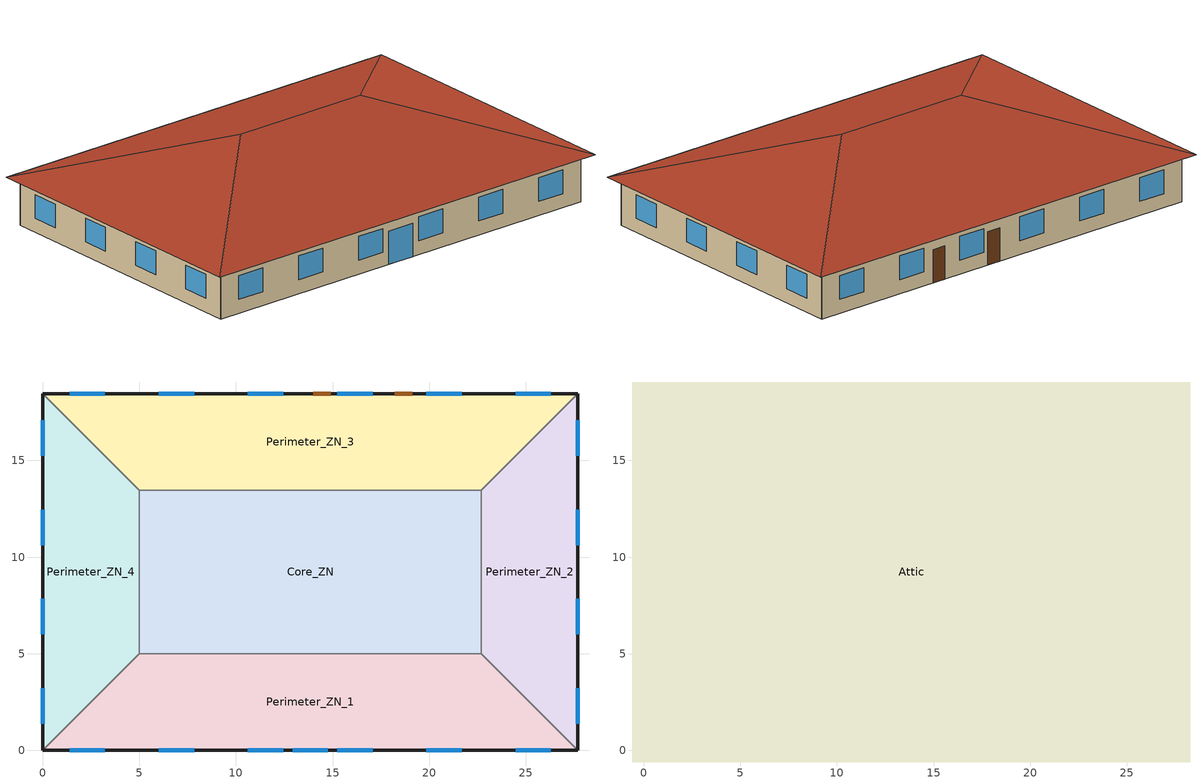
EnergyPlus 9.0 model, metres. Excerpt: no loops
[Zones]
Core_ZN
 floor adiabatic (Core_ZN_floor_Ffactor): 5,13.46 22.69,13.46 22.69,5 5,5 z0
 wall to Perimeter_ZN_1 (int_wall): 5,5 22.69,5 z0:3.05
 wall to Perimeter_ZN_2 (int_wall): 22.69,5 22.69,13.46 z0:3.05
 wall to Perimeter_ZN_3 (int_wall): 22.69,13.46 5,13.46 z0:3.05
 wall to Perimeter_ZN_4 (int_wall): 5,13.46 5,5 z0:3.05
Perimeter_ZN_1
 floor ground (Perimeter_ZN_1_floor_Ffactor): 27.69,0 0,0 5,5 22.69,5 z0
 wall outside (nonres_ext_wall): 0,0 27.69,0 z0:3.05
 wall to Perimeter_ZN_4 (int_wall): 5,5 0,0 z0:3.05
 wall to Perimeter_ZN_2 (int_wall): 27.69,0 22.69,5 z0:3.05
 window (Window_U_0.42_SHGC_0.25): 1.39,0 3.22,0 / 6.01,0 7.84,0 / 10.62,0 12.45,0 / 15.24,0 17.07,0 / 19.85,0 21.68,0 / 24.47,0 26.3,0 z0.9:2.42; 12.93,0 14.76,0 z0:2.13
Perimeter_ZN_2
 floor ground (Perimeter_ZN_2_floor_Ffactor): 22.69,13.46 27.69,18.46 27.69,0 22.69,5 z0
 wall outside (nonres_ext_wall): 27.69,0 27.69,18.46 z0:3.05
 wall to Perimeter_ZN_3 (int_wall): 27.69,18.46 22.69,13.46 z0:3.05
 window (Window_U_0.42_SHGC_0.25): 27.69,15.24 27.69,17.07 / 27.69,10.62 27.69,12.45 / 27.69,6.01 27.69,7.84 / 27.69,1.39 27.69,3.22 z0.9:2.42
Perimeter_ZN_3
 floor ground (Perimeter_ZN_3_floor_Ffactor): 5,13.46 0,18.46 27.69,18.46 22.69,13.46 z0
 wall outside (nonres_ext_wall): 27.69,18.46 0,18.46 z0:3.05
 wall to Perimeter_ZN_4 (int_wall): 0,18.46 5,13.46 z0:3.05
 window (Window_U_0.42_SHGC_0.25): 26.3,18.46 24.47,18.46 / 21.68,18.46 19.85,18.46 / 17.07,18.46 15.24,18.46 / 12.45,18.46 10.62,18.46 / 7.84,18.46 6.01,18.46 / 3.22,18.46 1.39,18.46 z0.9:2.42
 door (Swinging Door_con): 14.91,18.46 14,18.46 / 19.13,18.46 18.22,18.46 z0:2.13
Perimeter_ZN_4
 floor ground (Perimeter_ZN_4_floor_Ffactor): 5,5 0,0 0,18.46 5,13.46 z0
 wall outside (nonres_ext_wall): 0,18.46 0,0 z0:3.05
 window (Window_U_0.42_SHGC_0.25): 0,3.22 0,1.39 / 0,7.84 0,6.01 / 0,12.45 0,10.62 / 0,17.07 0,15.24 z0.9:2.42
Attic
 floor outside (ext_soffit_floor): -0.6,19.06 0,18.46 0,0 -0.6,-0.6 z3.05; 0,0 27.69,0 28.29,-0.6 -0.6,-0.6 z3.05; 28.29,19.06 28.29,-0.6 27.69,0 27.69,18.46 z3.05; -0.6,19.06 28.29,19.06 27.69,18.46 0,18.46 z3.05
 floor to Perimeter_ZN_1 (nonres_roof_floor): 0,0 5,5 22.69,5 27.69,0 z3.05
 floor to Perimeter_ZN_4 (nonres_roof_floor): 5,13.46 5,5 0,0 0,18.46 z3.05
 floor to Perimeter_ZN_2 (nonres_roof_floor): 22.69,5 22.69,13.46 27.69,18.46 27.69,0 z3.05
 floor to Core_ZN (nonres_roof_floor): 5,13.46 22.69,13.46 22.69,5 5,5 z3.05
 floor to Perimeter_ZN_3 (nonres_roof_floor): 0,18.46 27.69,18.46 22.69,13.46 5,13.46 z3.05
 roof outside (AtticRoofDeck): 28.29,19.06,3.05 -0.6,19.06,3.05 9.23,9.23,6.33 18.46,9.23,6.33; -0.6,19.06,3.05 -0.6,-0.6,3.05 9.23,9.23,6.33; 28.29,-0.6,3.05 28.29,19.06,3.05 18.46,9.23,6.33; -0.6,-0.6,3.05 28.29,-0.6,3.05 18.46,9.23,6.33 9.23,9.23,6.33
[Building]
OfficeSmall: North Axis {deg}=0; Terrain=City; Loads Convergence Tolerance Value=0.04; Temperature Convergence Tolerance Value {deltaC}=0.2; Solar Distribution=FullInteriorAndExterior; Maximum Number of Warmup Days=25; Minimum Number of Warmup Days=6
[Site:Location]
El Paso International Ap  Ut_TX_USA Design_Conditions: Latitude {deg}=31.77; Longitude {deg}=-106.5; Time Zone {hr}=-7; Elevation {m}=1186
[SizingPeriod:DesignDay] Day of Month=21; Dry-Bulb Temperature Range Modifier Type=DefaultMultipliers; Humidity Condition Type=Wetbulb; Barometric Pressure {Pa}=87865; Rain Indicator=No; Snow Indicator=No; Daylight Saving Time Indicator=No
Name | Month | Day Type | Maximum Dry-Bulb Temperature {C} | Daily Dry-Bulb Temperature Range {deltaC} | Wetbulb or DewPoint at Maximum Dry-Bulb {C} | Wind Speed {m/s} | Wind Direction {deg} | Solar Model Indicator | Sky Clearness | ASHRAE Clear Sky Optical Depth for Beam Irradiance (taub) | ASHRAE Clear Sky Optical Depth for Diffuse Irradiance (taud)
El Paso International Ap  Ut Ann Htg 99.6% Condns DB | 12 | WinterDesignDay | -5.2 | 0 | -5.2 | 2.2 | 20 | ASHRAEClearSky | 0
El Paso International Ap  Ut Ann Clg .4% Condns DB=>MWB | 7 | SummerDesignDay | 38.1 | 13 | 18.1 | 3.9 | 280 | ASHRAETau |  | 0.605 | 1.547
[Site:GroundTemperature:FCfactorMethod]
January Ground Temperature {C}=18.3; February Ground Temperature {C}=11.2; March Ground Temperature {C}=6.8; April Ground Temperature {C}=8.1; May Ground Temperature {C}=10.3; June Ground Temperature {C}=12.5; July Ground Temperature {C}=19.2; August Ground Temperature {C}=23.8; September Ground Temperature {C}=27.9; October Ground Temperature {C}=27.5; November Ground Temperature {C}=26.3; December Ground Temperature {C}=23.4
[Site:WaterMainsTemperature]
Calculation Method=Correlation; Annual Average Outdoor Air Temperature {C}=17.9417; Maximum Difference In Monthly Average Outdoor Air Temperatures {deltaC}=21.1
[Material]
Name | Roughness | Thickness {m} | Conductivity {W/m-K} | Density {kg/m3} | Specific Heat {J/kg-K} | Thermal Absorptance | Solar Absorptance | Visible Absorptance
Std Wood 6inch | MediumSmooth | 0.15 | 0.12 | 540 | 1210 | 0.9 | 0.7 | 0.7
F07 25mm stucco | Smooth | 0.0254 | 0.72 | 1856 | 840 | 0.9 | 0.7 | 0.7
F12 Asphalt shingles | VeryRough | 0.0032 | 0.04 | 1120 | 1260 | 0.9 | 0.7
G01 13mm gypsum board | Smooth | 0.0127 | 0.16 | 800 | 1090 | 0.9 | 0.7 | 0.5
G01 16mm gypsum board | MediumSmooth | 0.0159 | 0.16 | 800 | 1090
G02 16mm plywood | Smooth | 0.0159 | 0.12 | 544 | 1210
[Material:NoMass] Thermal Absorptance=0.9; Solar Absorptance=0.7; Visible Absorptance=0.7
Name | Roughness | Thermal Resistance {m2-K/W}
Opaque Door panel_con | MediumRough | 0.475964
Nonres_Roof_Insulation | MediumSmooth | 6.23479
Nonres_Exterior_Wall_Insulation | MediumSmooth | 1.59504
[WindowMaterial:SimpleGlazingSystem]
Glazing Layer: U-Factor {W/m2-K}=2.38487; Solar Heat Gain Coefficient=0.25; Visible Transmittance=0.275
[Construction]
Swinging Door_con: Opaque Door panel_con
InteriorFurnishings: Std Wood 6inch
AtticRoofDeck: F12 Asphalt shingles, G02 16mm plywood
int_wall: G01 13mm gypsum board, G01 13mm gypsum board
ext_soffit_floor: G02 16mm plywood
nonres_roof_floor: G01 16mm gypsum board, Nonres_Roof_Insulation
nonres_ext_wall: F07 25mm stucco, G01 16mm gypsum board, Nonres_Exterior_Wall_Insulation, G01 16mm gypsum board
Window_U_0.42_SHGC_0.25: Glazing Layer
[Construction:FfactorGroundFloor] F-Factor {W/m-K}=1.26363
Name | Area {m2} | PerimeterExposed {m}
Core_ZN_floor_Ffactor | 149.657 | 0
Perimeter_ZN_1_floor_Ffactor; Perimeter_ZN_3_floor_Ffactor | 113.45 | 27.69
Perimeter_ZN_2_floor_Ffactor; Perimeter_ZN_4_floor_Ffactor | 67.3 | 18.46
[Zone] Type=1; Multiplier=1; Ceiling Height {m}=autocalculate; Volume {m3}=autocalculate; Floor Area {m2}=autocalculate
Name | Part of Total Floor Area
Core_ZN; Perimeter_ZN_1; Perimeter_ZN_2; Perimeter_ZN_3; Perimeter_ZN_4 | Yes
Attic | No
[InternalMass] Construction=InteriorFurnishings
Name | Zone | Surface Area {m2}
Core_ZN_InternalMass_1 | Core_ZN | 299.3148
Perimeter_ZN_1_InternalMass_1 | Perimeter_ZN_1 | 226.9
Perimeter_ZN_2_InternalMass_1 | Perimeter_ZN_2 | 134.6
Perimeter_ZN_3_InternalMass_1 | Perimeter_ZN_3 | 226.9
Perimeter_ZN_4_InternalMass_1 | Perimeter_ZN_4 | 134.6
[People] Number of People Calculation Method=Area/Person; Zone Floor Area per Person {m2/person}=16.5881; Fraction Radiant=0.3; Sensible Heat Fraction=AUTOCALCULATE; Activity Level Schedule=ACTIVITY_SCH; Enable ASHRAE 55 Comfort Warnings=No; Mean Radiant Temperature Calculation Type=ZoneAveraged
Name | Zone or ZoneList | Number of People Schedule
Core_ZN | Core_ZN | BLDG_OCC_SCH_wo_SB
Perimeter_ZN_1 | Perimeter_ZN_1 | BLDG_OCC_SCH_wo_SB
Perimeter_ZN_2 | Perimeter_ZN_2 | BLDG_OCC_SCH_w_SB
Perimeter_ZN_3 | Perimeter_ZN_3 | BLDG_OCC_SCH_wo_SB
Perimeter_ZN_4 | Perimeter_ZN_4 | BLDG_OCC_SCH_wo_SB
[Lights] Schedule=BLDG_LIGHT_SCH; Design Level Calculation Method=Watts/Area; Watts per Zone Floor Area {W/m2}=6.8889; Return Air Fraction=0; Fraction Radiant=0.7; Fraction Visible=0.2; Fraction Replaceable=1; Return Air Fraction Calculated from Plenum Temperature=No
Name | Zone or ZoneList
Core_ZN_Lights | Core_ZN
Perimeter_ZN_1_Lights | Perimeter_ZN_1
Perimeter_ZN_2_Lights | Perimeter_ZN_2
Perimeter_ZN_3_Lights | Perimeter_ZN_3
Perimeter_ZN_4_Lights | Perimeter_ZN_4
[ElectricEquipment] Schedule=BLDG_EQUIP_SCH; Design Level Calculation Method=Watts/Area; Watts per Zone Floor Area {W/m2}=6.78
Name | Zone or ZoneList
Core_ZN_MiscPlug_Equip | Core_ZN
Perimeter_ZN_1_MiscPlug_Equip | Perimeter_ZN_1
Perimeter_ZN_2_MiscPlug_Equip | Perimeter_ZN_2
Perimeter_ZN_3_MiscPlug_Equip | Perimeter_ZN_3
Perimeter_ZN_4_MiscPlug_Equip | Perimeter_ZN_4
[Daylighting:Controls] Daylighting Method=SplitFlux; Lighting Control Type=Continuousoff; Minimum Input Power Fraction for Continuous or ContinuousOff Dimming Control=0.2; Minimum Light Output Fraction for Continuous or ContinuousOff Dimming Control=0.2; Number of Stepped Control Steps=3; Probability Lighting will be Reset When Needed in Manual Stepped Control=1; Maximum Allowable Discomfort Glare Index=22; Fraction of Zone Controlled by Reference Point 1=0.2399; Illuminance Setpoint at Reference Point 1 {lux}=377; Fraction of Zone Controlled by Reference Point 2=0.0302; Illuminance Setpoint at Reference Point 2 {lux}=377
Name | Zone | Glare Calculation Daylighting Reference Point | Glare Calculation Azimuth Angle of View Direction Clockwise from Zone y-Axis {deg} | Daylighting Reference Point 1 | Daylighting Reference Point 2
Perimeter_ZN_1_DaylCtrl | Perimeter_ZN_1 | Perimeter_ZN_1_DaylRefPt1 | 180 | Perimeter_ZN_1_DaylRefPt1 | Perimeter_ZN_1_DaylRefPt2
Perimeter_ZN_2_DaylCtrl | Perimeter_ZN_2 | Perimeter_ZN_2_DaylRefPt1 | 90 | Perimeter_ZN_2_DaylRefPt1 | Perimeter_ZN_2_DaylRefPt2
Perimeter_ZN_3_DaylCtrl | Perimeter_ZN_3 | Perimeter_ZN_3_DaylRefPt1 | 0 | Perimeter_ZN_3_DaylRefPt1 | Perimeter_ZN_3_DaylRefPt2
Perimeter_ZN_4_DaylCtrl | Perimeter_ZN_4 | Perimeter_ZN_4_DaylRefPt1 | 270 | Perimeter_ZN_4_DaylRefPt1 | Perimeter_ZN_4_DaylRefPt2
[ZoneInfiltration:DesignFlowRate] Temperature Term Coefficient=0; Velocity Squared Term Coefficient=0
Name | Zone or ZoneList | Schedule | Design Flow Rate Calculation Method | Design Flow Rate {m3/s} | Flow per Exterior Surface Area {m3/s-m2} | Constant Term Coefficient | Velocity Term Coefficient
Perimeter_ZN_1_Infiltration | Perimeter_ZN_1 | INFIL_QUARTER_ON_SCH | Flow/ExteriorWallArea | 0 | 0.00056896 | 0 | 0.224
Perimeter_ZN_1_Door_Infiltration | Perimeter_ZN_1 | INFIL_Door_Opening_SCH | Flow/Zone | 0.129785 |  | 1 | 0
Perimeter_ZN_2_Infiltration | Perimeter_ZN_2 | INFIL_QUARTER_ON_SCH | Flow/ExteriorWallArea | 0 | 0.00056896 | 0 | 0.224
Perimeter_ZN_3_Infiltration | Perimeter_ZN_3 | INFIL_QUARTER_ON_SCH | Flow/ExteriorWallArea | 0 | 0.00056896 | 0 | 0.224
Perimeter_ZN_4_Infiltration | Perimeter_ZN_4 | INFIL_QUARTER_ON_SCH | Flow/ExteriorWallArea | 0 | 0.00056896 | 0 | 0.224
Attic_Infiltration | Attic | ALWAYS_ON | Flow/Zone | 0.2001 |  | 1 | 0
[Exterior:Lights] Control Option=AstronomicalClock
Name | Schedule | Design Level {W}
Exterior_Lights_a | Exterior_lighting_schedule_a | 50.7
Exterior_Lights_b | Exterior_lighting_schedule_b_2016 | 115.1
Exterior_Lights_c | Exterior_lighting_schedule_c_2016 | 445.5
[EnergyManagementSystem:Actuator] Actuated Component Type=Schedule:Constant; Actuated Component Control Type=Schedule Value
Name | Actuated Component Unique
myHTGSETP_SCH | HTGSETP_SCH
myCLGSETP_SCH_Override_1 | CLGSETP_SCH_1
myCLGSETP_SCH_Override_2 | CLGSETP_SCH_2
myCLGSETP_SCH_Override_3 | CLGSETP_SCH_3
myCLGSETP_SCH_Override_4 | CLGSETP_SCH_4
myCLGSETP_SCH_Override_5 | CLGSETP_SCH_5
[EnergyManagementSystem:ProgramCallingManager]
My Setpoint Schedule Calculator Example: BeginTimestepBeforePredictor; MyComputedCoolingSetpointProg_1; MyComputedCoolingSetpointProg_2; MyComputedCoolingSetpointProg_3; MyComputedCoolingSetpointProg_4; MyComputedCoolingSetpointProg_5; MyComputedHeatingSetpointProg
[EnergyManagementSystem:Program]
MyComputedHeatingSetpointProg: Set locHour = Hour; Set locDay = DayOfWeek; Set locHol = Holiday; Set myHTGSETP_SCH = 15.6
MyComputedCoolingSetpointProg_1: IF (Hour == 0) && (Minute  <=  15); Set myCLGSETP_SCH_Override_1 = 29.44; ELSEIF (Hour == 0) && (Minute  <=  15); Set myCLGSETP_SCH_Override_1 = 29.44; ELSEIF (Hour == 0) && (Minute  <=  30); Set myCLGSETP_SCH_Override_1 = 29.44; ELSEIF (Hour == 0) && (Minute  <=  45); Set myCLGSETP_SCH_Override_1 = 29.44; ELSEIF (Hour == 0) && (Minute  <=  60); Set myCLGSETP_SCH_Override_1 = 29.44; ELSEIF (Hour == 1) && (Minute  <=  15); Set myCLGSETP_SCH_Override_1 = 29.44; ELSEIF (Hour == 1) && (Minute  <=  30); Set myCLGSETP_SCH_Override_1 = 29.44; ELSEIF (Hour == 1) && (Minute  <=  45); Set myCLGSETP_SCH_Override_1 = 29.44; ELSEIF (Hour == 1) && (Minute  <=  60); Set myCLGSETP_SCH_Override_1 = 29.44; ELSEIF (Hour == 2) && (Minute  <=  15); Set myCLGSETP_SCH_Override_1 = 29.44; ELSEIF (Hour == 2) && (Minute  <=  30); Set myCLGSETP_SCH_Override_1 = 29.44; ELSEIF (Hour == 2) && (Minute  <=  45); Set myCLGSETP_SCH_Override_1 = 29.44; ELSEIF (Hour == 2) && (Minute  <=  60); Set myCLGSETP_SCH_Override_1 = 29.44; ELSEIF (Hour == 3) && (Minute  <=  15); Set myCLGSETP_SCH_Override_1 = 29.44; ELSEIF (Hour == 3) && (Minute  <=  30); Set myCLGSETP_SCH_Override_1 = 29.44; ELSEIF (Hour == 3) && (Minute  <=  45); Set myCLGSETP_SCH_Override_1 = 29.44; ELSEIF (Hour == 3) && (Minute  <=  60); Set myCLGSETP_SCH_Override_1 = 29.44; ELSEIF (Hour == 4) && (Minute  <=  15); Set myCLGSETP_SCH_Override_1 = 29.44; ELSEIF (Hour == 4) && (Minute  <=  30); Set myCLGSETP_SCH_Override_1 = 29.44; ELSEIF (Hour == 4) && (Minute  <=  45); Set myCLGSETP_SCH_Override_1 = 29.44; ELSEIF (Hour == 4) && (Minute  <=  60); Set myCLGSETP_SCH_Override_1 = 29.44; ELSEIF (Hour == 5) && (Minute  <=  15); Set myCLGSETP_SCH_Override_1 = 29.44; ELSEIF (Hour == 5) && (Minute  <=  30); Set myCLGSETP_SCH_Override_1 = 29.44; ELSEIF (Hour == 5) && (Minute  <=  45); Set myCLGSETP_SCH_Override_1 = 29.44; ELSEIF (Hour == 5) && (Minute  <=  60); Set myCLGSETP_SCH_Override_1 = 29.44; ELSEIF (Hour == 6) && (Minute  <=  15); Set myCLGSETP_SCH_Override_1 = 29.44; ELSEIF (Hour == 6) && (Minute  <=  30); Set myCLGSETP_SCH_Override_1 = 29.44; ELSEIF (Hour == 6) && (Minute  <=  45); Set myCLGSETP_SCH_Override_1 = 29.44; ELSEIF (Hour == 6) && (Minute  <=  60); Set myCLGSETP_SCH_Override_1 = 29.44; ELSEIF (Hour == 7) && (Minute  <=  15); Set myCLGSETP_SCH_Override_1 = 29.44; ELSEIF (Hour == 7) && (Minute  <=  30); Set myCLGSETP_SCH_Override_1 = 29.44; ELSEIF (Hour == 7) && (Minute  <=  45); Set myCLGSETP_SCH_Override_1 = 29.44; ELSEIF (Hour == 7) && (Minute  <=  60); Set myCLGSETP_SCH_Override_1 = 29.44; ELSEIF (Hour == 8) && (Minute  <=  15); Set myCLGSETP_SCH_Override_1 = 20.0; ELSEIF (Hour == 8) && (Minute  <=  30); Set myCLGSETP_SCH_Override_1 = 20.0; ELSEIF (Hour == 8) && (Minute  <=  45); Set myCLGSETP_SCH_Override_1 = 20.0; ELSEIF (Hour == 8) && (Minute  <=  60); Set myCLGSETP_SCH_Override_1 = 20.0; ELSEIF (Hour == 9) && (Minute  <=  15); Set myCLGSETP_SCH_Override_1 = 21.179; ELSEIF (Hour == 9) && (Minute  <=  30); Set myCLGSETP_SCH_Override_1 = 22.360999999999997; ELSEIF (Hour == 9) && (Minute  <=  45); Set myCLGSETP_SCH_Override_1 = 23.272999999999996; ELSEIF (Hour == 9) && (Minute  <=  60); Set myCLGSETP_SCH_Override_1 = 23.914999999999996; ELSEIF (Hour == 10) && (Minute  <=  15); Set myCLGSETP_SCH_Override_1 = 24.340999999999994; ELSEIF (Hour == 10) && (Minute  <=  30); Set myCLGSETP_SCH_Override_1 = 24.609999999999992; ELSEIF (Hour == 10) && (Minute  <=  45); Set myCLGSETP_SCH_Override_1 = 24.778999999999993; ELSEIF (Hour == 10) && (Minute  <=  60); Set myCLGSETP_SCH_Override_1 = 24.884999999999994; ELSEIF (Hour == 11) && (Minute  <=  15); Set myCLGSETP_SCH_Override_1 = 24.950999999999993; ELSEIF (Hour == 11) && (Minute  <=  30); Set myCLGSETP_SCH_Override_1 = 24.991999999999994; ELSEIF (Hour == 11) && (Minute  <=  45); Set myCLGSETP_SCH_Override_1 = 25.016999999999992; ELSEIF (Hour == 11) && (Minute  <=  60); Set myCLGSETP_SCH_Override_1 = 25.031999999999993; ELSEIF (Hour == 12) && (Minute  <=  15); Set myCLGSETP_SCH_Override_1 = 25.040999999999993; ELSEIF (Hour == 12) && (Minute  <=  30); Set myCLGSETP_SCH_Override_1 = 25.045999999999992; ELSEIF (Hour == 12) && (Minute  <=  45); Set myCLGSETP_SCH_Override_1 = 25.04799999999999; ELSEIF (Hour == 12) && (Minute  <=  60); Set myCLGSETP_SCH_Override_1 = 25.048999999999992; ELSEIF (Hour == 13) && (Minute  <=  15); Set myCLGSETP_SCH_Override_1 = 25.049999999999994; ELSEIF (Hour == 13) && (Minute  <=  30); Set myCLGSETP_SCH_Override_1 = 25.049999999999994; ELSEIF (Hour == 13) && (Minute  <=  45); Set myCLGSETP_SCH_Override_1 = 25.049999999999994; ELSEIF (Hour == 13) && (Minute  <=  60); Set myCLGSETP_SCH_Override_1 = 25.049999999999994; ELSEIF (Hour == 14) && (Minute  <=  15); Set myCLGSETP_SCH_Override_1 = 25.049999999999994; ELSEIF (Hour == 14) && (Minute  <=  30); Set myCLGSETP_SCH_Override_1 = 25.578999999999994; ELSEIF (Hour == 14) && (Minute  <=  45); Set myCLGSETP_SCH_Override_1 = 26.107999999999993; ELSEIF (Hour == 14) && (Minute  <=  60); Set myCLGSETP_SCH_Override_1 = 26.543999999999993; ELSEIF (Hour == 15) && (Minute  <=  15); Set myCLGSETP_SCH_Override_1 = 26.846999999999994; ELSEIF (Hour == 15) && (Minute  <=  30); Set myCLGSETP_SCH_Override_1 = 27.044999999999995; ELSEIF (Hour == 15) && (Minute  <=  45); Set myCLGSETP_SCH_Override_1 = 27.161999999999995; ELSEIF (Hour == 15) && (Minute  <=  60); Set myCLGSETP_SCH_Override_1 = 27.226999999999997; ELSEIF (Hour == 16) && (Minute  <=  15); Set myCLGSETP_SCH_Override_1 = 27.263999999999996; ELSEIF (Hour == 16) && (Minute  <=  30); Set myCLGSETP_SCH_Override_1 = 27.284999999999997; ELSEIF (Hour == 16) && (Minute  <=  45); Set myCLGSETP_SCH_Override_1 = 27.295999999999996; ELSEIF (Hour == 16) && (Minute  <=  60); Set myCLGSETP_SCH_Override_1 = 27.301999999999996; ELSEIF (Hour == 17) && (Minute  <=  15); Set myCLGSETP_SCH_Override_1 = 26.775999999999996; ELSEIF (Hour == 17) && (Minute  <=  30); Set myCLGSETP_SCH_Override_1 = 26.248999999999995; ELSEIF (Hour == 17) && (Minute  <=  45); Set myCLGSETP_SCH_Override_1 = 26.364999999999995; ELSEIF (Hour == 17) && (Minute  <=  60); Set myCLGSETP_SCH_Override_1 = 26.603999999999996; ELSEIF (Hour == 18) && (Minute  <=  15); Set myCLGSETP_SCH_Override_1 = 26.295999999999996; ELSEIF (Hour == 18) && (Minute  <=  30); Set myCLGSETP_SCH_Override_1 = 29.44; ELSEIF (Hour == 18) && (Minute  <=  45); Set myCLGSETP_SCH_Override_1 = 29.44; ELSEIF (Hour == 18) && (Minute  <=  60); Set myCLGSETP_SCH_Override_1 = 29.44; ELSEIF (Hour == 19) && (Minute  <=  15); Set myCLGSETP_SCH_Override_1 = 29.44; ELSEIF (Hour == 19) && (Minute  <=  30); Set myCLGSETP_SCH_Override_1 = 29.44; ELSEIF (Hour == 19) && (Minute  <=  45); Set myCLGSETP_SCH_Override_1 = 29.44; ELSEIF (Hour == 19) && (Minute  <=  60); Set myCLGSETP_SCH_Override_1 = 29.44; ELSEIF (Hour == 20) && (Minute  <=  15); Set myCLGSETP_SCH_Override_1 = 29.44; ELSEIF (Hour == 20) && (Minute  <=  30); Set myCLGSETP_SCH_Override_1 = 29.44; ELSEIF (Hour == 20) && (Minute  <=  45); Set myCLGSETP_SCH_Override_1 = 29.44; ELSEIF (Hour == 20) && (Minute  <=  60); Set myCLGSETP_SCH_Override_1 = 29.44; ELSEIF (Hour == 21) && (Minute  <=  15); Set myCLGSETP_SCH_Override_1 = 29.44; ELSEIF (Hour == 21) && (Minute  <=  30); Set myCLGSETP_SCH_Override_1 = 29.44; ELSEIF (Hour == 21) && (Minute  <=  45); Set myCLGSETP_SCH_Override_1 = 29.44; ELSEIF (Hour == 21) && (Minute  <=  60); Set myCLGSETP_SCH_Override_1 = 29.44; ELSEIF (Hour == 22) && (Minute  <=  15); Set myCLGSETP_SCH_Override_1 = 29.44; ELSEIF (Hour == 22) && (Minute  <=  30); Set myCLGSETP_SCH_Override_1 = 29.44; ELSEIF (Hour == 22) && (Minute  <=  45); Set myCLGSETP_SCH_Override_1 = 29.44; ELSEIF (Hour == 22) && (Minute  <=  60); Set myCLGSETP_SCH_Override_1 = 29.44; ELSEIF (Hour == 23) && (Minute  <=  15); Set myCLGSETP_SCH_Override_1 = 29.44; ELSEIF (Hour == 23) && (Minute  <=  30); Set myCLGSETP_SCH_Override_1 = 29.44; ELSEIF (Hour == 23) && (Minute  <=  45); Set myCLGSETP_SCH_Override_1 = 29.44; ENDIF
MyComputedCoolingSetpointProg_2: IF (Hour == 0) && (Minute  <=  15); Set myCLGSETP_SCH_Override_2 = 29.44; ELSEIF (Hour == 0) && (Minute  <=  15); Set myCLGSETP_SCH_Override_2 = 29.44; ELSEIF (Hour == 0) && (Minute  <=  30); Set myCLGSETP_SCH_Override_2 = 29.44; ELSEIF (Hour == 0) && (Minute  <=  45); Set myCLGSETP_SCH_Override_2 = 29.44; ELSEIF (Hour == 0) && (Minute  <=  60); Set myCLGSETP_SCH_Override_2 = 29.44; ELSEIF (Hour == 1) && (Minute  <=  15); Set myCLGSETP_SCH_Override_2 = 29.44; ELSEIF (Hour == 1) && (Minute  <=  30); Set myCLGSETP_SCH_Override_2 = 29.44; ELSEIF (Hour == 1) && (Minute  <=  45); Set myCLGSETP_SCH_Override_2 = 29.44; ELSEIF (Hour == 1) && (Minute  <=  60); Set myCLGSETP_SCH_Override_2 = 29.44; ELSEIF (Hour == 2) && (Minute  <=  15); Set myCLGSETP_SCH_Override_2 = 29.44; ELSEIF (Hour == 2) && (Minute  <=  30); Set myCLGSETP_SCH_Override_2 = 29.44; ELSEIF (Hour == 2) && (Minute  <=  45); Set myCLGSETP_SCH_Override_2 = 29.44; ELSEIF (Hour == 2) && (Minute  <=  60); Set myCLGSETP_SCH_Override_2 = 29.44; ELSEIF (Hour == 3) && (Minute  <=  15); Set myCLGSETP_SCH_Override_2 = 29.44; ELSEIF (Hour == 3) && (Minute  <=  30); Set myCLGSETP_SCH_Override_2 = 29.44; ELSEIF (Hour == 3) && (Minute  <=  45); Set myCLGSETP_SCH_Override_2 = 29.44; ELSEIF (Hour == 3) && (Minute  <=  60); Set myCLGSETP_SCH_Override_2 = 29.44; ELSEIF (Hour == 4) && (Minute  <=  15); Set myCLGSETP_SCH_Override_2 = 29.44; ELSEIF (Hour == 4) && (Minute  <=  30); Set myCLGSETP_SCH_Override_2 = 29.44; ELSEIF (Hour == 4) && (Minute  <=  45); Set myCLGSETP_SCH_Override_2 = 29.44; ELSEIF (Hour == 4) && (Minute  <=  60); Set myCLGSETP_SCH_Override_2 = 29.44; ELSEIF (Hour == 5) && (Minute  <=  15); Set myCLGSETP_SCH_Override_2 = 29.44; ELSEIF (Hour == 5) && (Minute  <=  30); Set myCLGSETP_SCH_Override_2 = 29.44; ELSEIF (Hour == 5) && (Minute  <=  45); Set myCLGSETP_SCH_Override_2 = 29.44; ELSEIF (Hour == 5) && (Minute  <=  60); Set myCLGSETP_SCH_Override_2 = 29.44; ELSEIF (Hour == 6) && (Minute  <=  15); Set myCLGSETP_SCH_Override_2 = 29.44; ELSEIF (Hour == 6) && (Minute  <=  30); Set myCLGSETP_SCH_Override_2 = 29.44; ELSEIF (Hour == 6) && (Minute  <=  45); Set myCLGSETP_SCH_Override_2 = 29.44; ELSEIF (Hour == 6) && (Minute  <=  60); Set myCLGSETP_SCH_Override_2 = 29.44; ELSEIF (Hour == 7) && (Minute  <=  15); Set myCLGSETP_SCH_Override_2 = 29.44; ELSEIF (Hour == 7) && (Minute  <=  30); Set myCLGSETP_SCH_Override_2 = 29.44; ELSEIF (Hour == 7) && (Minute  <=  45); Set myCLGSETP_SCH_Override_2 = 29.44; ELSEIF (Hour == 7) && (Minute  <=  60); Set myCLGSETP_SCH_Override_2 = 29.44; ELSEIF (Hour == 8) && (Minute  <=  15); Set myCLGSETP_SCH_Override_2 = 20.0; ELSEIF (Hour == 8) && (Minute  <=  30); Set myCLGSETP_SCH_Override_2 = 20.0; ELSEIF (Hour == 8) && (Minute  <=  45); Set myCLGSETP_SCH_Override_2 = 20.0; ELSEIF (Hour == 8) && (Minute  <=  60); Set myCLGSETP_SCH_Override_2 = 20.0; ELSEIF (Hour == 9) && (Minute  <=  15); Set myCLGSETP_SCH_Override_2 = 21.216; ELSEIF (Hour == 9) && (Minute  <=  30); Set myCLGSETP_SCH_Override_2 = 22.435000000000002; ELSEIF (Hour == 9) && (Minute  <=  45); Set myCLGSETP_SCH_Override_2 = 23.383000000000003; ELSEIF (Hour == 9) && (Minute  <=  60); Set myCLGSETP_SCH_Override_2 = 24.061000000000003; ELSEIF (Hour == 10) && (Minute  <=  15); Set myCLGSETP_SCH_Override_2 = 24.522000000000002; ELSEIF (Hour == 10) && (Minute  <=  30); Set myCLGSETP_SCH_Override_2 = 24.821; ELSEIF (Hour == 10) && (Minute  <=  45); Set myCLGSETP_SCH_Override_2 = 25.016000000000002; ELSEIF (Hour == 10) && (Minute  <=  60); Set myCLGSETP_SCH_Override_2 = 25.142000000000003; ELSEIF (Hour == 11) && (Minute  <=  15); Set myCLGSETP_SCH_Override_2 = 25.224000000000004; ELSEIF (Hour == 11) && (Minute  <=  30); Set myCLGSETP_SCH_Override_2 = 25.277000000000005; ELSEIF (Hour == 11) && (Minute  <=  45); Set myCLGSETP_SCH_Override_2 = 25.311000000000003; ELSEIF (Hour == 11) && (Minute  <=  60); Set myCLGSETP_SCH_Override_2 = 25.333000000000002; ELSEIF (Hour == 12) && (Minute  <=  15); Set myCLGSETP_SCH_Override_2 = 25.346000000000004; ELSEIF (Hour == 12) && (Minute  <=  30); Set myCLGSETP_SCH_Override_2 = 25.354000000000003; ELSEIF (Hour == 12) && (Minute  <=  45); Set myCLGSETP_SCH_Override_2 = 25.359; ELSEIF (Hour == 12) && (Minute  <=  60); Set myCLGSETP_SCH_Override_2 = 25.362000000000002; ELSEIF (Hour == 13) && (Minute  <=  15); Set myCLGSETP_SCH_Override_2 = 25.364; ELSEIF (Hour == 13) && (Minute  <=  30); Set myCLGSETP_SCH_Override_2 = 25.365000000000002; ELSEIF (Hour == 13) && (Minute  <=  45); Set myCLGSETP_SCH_Override_2 = 25.366000000000003; ELSEIF (Hour == 13) && (Minute  <=  60); Set myCLGSETP_SCH_Override_2 = 25.366000000000003; ELSEIF (Hour == 14) && (Minute  <=  15); Set myCLGSETP_SCH_Override_2 = 25.366000000000003; ELSEIF (Hour == 14) && (Minute  <=  30); Set myCLGSETP_SCH_Override_2 = 25.843000000000004; ELSEIF (Hour == 14) && (Minute  <=  45); Set myCLGSETP_SCH_Override_2 = 26.319000000000003; ELSEIF (Hour == 14) && (Minute  <=  60); Set myCLGSETP_SCH_Override_2 = 26.715000000000003; ELSEIF (Hour == 15) && (Minute  <=  15); Set myCLGSETP_SCH_Override_2 = 26.995000000000005; ELSEIF (Hour == 15) && (Minute  <=  30); Set myCLGSETP_SCH_Override_2 = 27.182000000000006; ELSEIF (Hour == 15) && (Minute  <=  45); Set myCLGSETP_SCH_Override_2 = 27.296000000000006; ELSEIF (Hour == 15) && (Minute  <=  60); Set myCLGSETP_SCH_Override_2 = 26.887000000000008; ELSEIF (Hour == 16) && (Minute  <=  15); Set myCLGSETP_SCH_Override_2 = 26.927000000000007; ELSEIF (Hour == 16) && (Minute  <=  30); Set myCLGSETP_SCH_Override_2 = 26.572000000000006; ELSEIF (Hour == 16) && (Minute  <=  45); Set myCLGSETP_SCH_Override_2 = 26.693000000000005; ELSEIF (Hour == 16) && (Minute  <=  60); Set myCLGSETP_SCH_Override_2 = 26.887000000000004; ELSEIF (Hour == 17) && (Minute  <=  15); Set myCLGSETP_SCH_Override_2 = 26.587000000000003; ELSEIF (Hour == 17) && (Minute  <=  30); Set myCLGSETP_SCH_Override_2 = 26.245000000000005; ELSEIF (Hour == 17) && (Minute  <=  45); Set myCLGSETP_SCH_Override_2 = 25.963000000000005; ELSEIF (Hour == 17) && (Minute  <=  60); Set myCLGSETP_SCH_Override_2 = 26.234000000000005; ELSEIF (Hour == 18) && (Minute  <=  15); Set myCLGSETP_SCH_Override_2 = 26.094000000000005; ELSEIF (Hour == 18) && (Minute  <=  30); Set myCLGSETP_SCH_Override_2 = 29.44; ELSEIF (Hour == 18) && (Minute  <=  45); Set myCLGSETP_SCH_Override_2 = 29.44; ELSEIF (Hour == 18) && (Minute  <=  60); Set myCLGSETP_SCH_Override_2 = 29.44; ELSEIF (Hour == 19) && (Minute  <=  15); Set myCLGSETP_SCH_Override_2 = 29.44; ELSEIF (Hour == 19) && (Minute  <=  30); Set myCLGSETP_SCH_Override_2 = 29.44; ELSEIF (Hour == 19) && (Minute  <=  45); Set myCLGSETP_SCH_Override_2 = 29.44; ELSEIF (Hour == 19) && (Minute  <=  60); Set myCLGSETP_SCH_Override_2 = 29.44; ELSEIF (Hour == 20) && (Minute  <=  15); Set myCLGSETP_SCH_Override_2 = 29.44; ELSEIF (Hour == 20) && (Minute  <=  30); Set myCLGSETP_SCH_Override_2 = 29.44; ELSEIF (Hour == 20) && (Minute  <=  45); Set myCLGSETP_SCH_Override_2 = 29.44; ELSEIF (Hour == 20) && (Minute  <=  60); Set myCLGSETP_SCH_Override_2 = 29.44; ELSEIF (Hour == 21) && (Minute  <=  15); Set myCLGSETP_SCH_Override_2 = 29.44; ELSEIF (Hour == 21) && (Minute  <=  30); Set myCLGSETP_SCH_Override_2 = 29.44; ELSEIF (Hour == 21) && (Minute  <=  45); Set myCLGSETP_SCH_Override_2 = 29.44; ELSEIF (Hour == 21) && (Minute  <=  60); Set myCLGSETP_SCH_Override_2 = 29.44; ELSEIF (Hour == 22) && (Minute  <=  15); Set myCLGSETP_SCH_Override_2 = 29.44; ELSEIF (Hour == 22) && (Minute  <=  30); Set myCLGSETP_SCH_Override_2 = 29.44; ELSEIF (Hour == 22) && (Minute  <=  45); Set myCLGSETP_SCH_Override_2 = 29.44; ELSEIF (Hour == 22) && (Minute  <=  60); Set myCLGSETP_SCH_Override_2 = 29.44; ELSEIF (Hour == 23) && (Minute  <=  15); Set myCLGSETP_SCH_Override_2 = 29.44; ELSEIF (Hour == 23) && (Minute  <=  30); Set myCLGSETP_SCH_Override_2 = 29.44; ELSEIF (Hour == 23) && (Minute  <=  45); Set myCLGSETP_SCH_Override_2 = 29.44; ENDIF
MyComputedCoolingSetpointProg_3: IF (Hour == 0) && (Minute  <=  15); Set myCLGSETP_SCH_Override_3 = 29.44; ELSEIF (Hour == 0) && (Minute  <=  15); Set myCLGSETP_SCH_Override_3 = 29.44; ELSEIF (Hour == 0) && (Minute  <=  30); Set myCLGSETP_SCH_Override_3 = 29.44; ELSEIF (Hour == 0) && (Minute  <=  45); Set myCLGSETP_SCH_Override_3 = 29.44; ELSEIF (Hour == 0) && (Minute  <=  60); Set myCLGSETP_SCH_Override_3 = 29.44; ELSEIF (Hour == 1) && (Minute  <=  15); Set myCLGSETP_SCH_Override_3 = 29.44; ELSEIF (Hour == 1) && (Minute  <=  30); Set myCLGSETP_SCH_Override_3 = 29.44; ELSEIF (Hour == 1) && (Minute  <=  45); Set myCLGSETP_SCH_Override_3 = 29.44; ELSEIF (Hour == 1) && (Minute  <=  60); Set myCLGSETP_SCH_Override_3 = 29.44; ELSEIF (Hour == 2) && (Minute  <=  15); Set myCLGSETP_SCH_Override_3 = 29.44; ELSEIF (Hour == 2) && (Minute  <=  30); Set myCLGSETP_SCH_Override_3 = 29.44; ELSEIF (Hour == 2) && (Minute  <=  45); Set myCLGSETP_SCH_Override_3 = 29.44; ELSEIF (Hour == 2) && (Minute  <=  60); Set myCLGSETP_SCH_Override_3 = 29.44; ELSEIF (Hour == 3) && (Minute  <=  15); Set myCLGSETP_SCH_Override_3 = 29.44; ELSEIF (Hour == 3) && (Minute  <=  30); Set myCLGSETP_SCH_Override_3 = 29.44; ELSEIF (Hour == 3) && (Minute  <=  45); Set myCLGSETP_SCH_Override_3 = 29.44; ELSEIF (Hour == 3) && (Minute  <=  60); Set myCLGSETP_SCH_Override_3 = 29.44; ELSEIF (Hour == 4) && (Minute  <=  15); Set myCLGSETP_SCH_Override_3 = 29.44; ELSEIF (Hour == 4) && (Minute  <=  30); Set myCLGSETP_SCH_Override_3 = 29.44; ELSEIF (Hour == 4) && (Minute  <=  45); Set myCLGSETP_SCH_Override_3 = 29.44; ELSEIF (Hour == 4) && (Minute  <=  60); Set myCLGSETP_SCH_Override_3 = 29.44; ELSEIF (Hour == 5) && (Minute  <=  15); Set myCLGSETP_SCH_Override_3 = 29.44; ELSEIF (Hour == 5) && (Minute  <=  30); Set myCLGSETP_SCH_Override_3 = 29.44; ELSEIF (Hour == 5) && (Minute  <=  45); Set myCLGSETP_SCH_Override_3 = 29.44; ELSEIF (Hour == 5) && (Minute  <=  60); Set myCLGSETP_SCH_Override_3 = 29.44; ELSEIF (Hour == 6) && (Minute  <=  15); Set myCLGSETP_SCH_Override_3 = 29.44; ELSEIF (Hour == 6) && (Minute  <=  30); Set myCLGSETP_SCH_Override_3 = 29.44; ELSEIF (Hour == 6) && (Minute  <=  45); Set myCLGSETP_SCH_Override_3 = 29.44; ELSEIF (Hour == 6) && (Minute  <=  60); Set myCLGSETP_SCH_Override_3 = 29.44; ELSEIF (Hour == 7) && (Minute  <=  15); Set myCLGSETP_SCH_Override_3 = 29.44; ELSEIF (Hour == 7) && (Minute  <=  30); Set myCLGSETP_SCH_Override_3 = 29.44; ELSEIF (Hour == 7) && (Minute  <=  45); Set myCLGSETP_SCH_Override_3 = 29.44; ELSEIF (Hour == 7) && (Minute  <=  60); Set myCLGSETP_SCH_Override_3 = 29.44; ELSEIF (Hour == 8) && (Minute  <=  15); Set myCLGSETP_SCH_Override_3 = 20.0; ELSEIF (Hour == 8) && (Minute  <=  30); Set myCLGSETP_SCH_Override_3 = 20.0; ELSEIF (Hour == 8) && (Minute  <=  45); Set myCLGSETP_SCH_Override_3 = 20.0; ELSEIF (Hour == 8) && (Minute  <=  60); Set myCLGSETP_SCH_Override_3 = 20.0; ELSEIF (Hour == 9) && (Minute  <=  15); Set myCLGSETP_SCH_Override_3 = 20.536; ELSEIF (Hour == 9) && (Minute  <=  30); Set myCLGSETP_SCH_Override_3 = 21.071; ELSEIF (Hour == 9) && (Minute  <=  45); Set myCLGSETP_SCH_Override_3 = 21.479000000000003; ELSEIF (Hour == 9) && (Minute  <=  60); Set myCLGSETP_SCH_Override_3 = 21.758000000000003; ELSEIF (Hour == 10) && (Minute  <=  15); Set myCLGSETP_SCH_Override_3 = 21.939000000000004; ELSEIF (Hour == 10) && (Minute  <=  30); Set myCLGSETP_SCH_Override_3 = 22.053000000000004; ELSEIF (Hour == 10) && (Minute  <=  45); Set myCLGSETP_SCH_Override_3 = 22.126000000000005; ELSEIF (Hour == 10) && (Minute  <=  60); Set myCLGSETP_SCH_Override_3 = 22.169000000000004; ELSEIF (Hour == 11) && (Minute  <=  15); Set myCLGSETP_SCH_Override_3 = 22.194000000000003; ELSEIF (Hour == 11) && (Minute  <=  30); Set myCLGSETP_SCH_Override_3 = 22.208000000000002; ELSEIF (Hour == 11) && (Minute  <=  45); Set myCLGSETP_SCH_Override_3 = 22.216; ELSEIF (Hour == 11) && (Minute  <=  60); Set myCLGSETP_SCH_Override_3 = 22.221; ELSEIF (Hour == 12) && (Minute  <=  15); Set myCLGSETP_SCH_Override_3 = 22.223; ELSEIF (Hour == 12) && (Minute  <=  30); Set myCLGSETP_SCH_Override_3 = 22.224; ELSEIF (Hour == 12) && (Minute  <=  45); Set myCLGSETP_SCH_Override_3 = 22.226; ELSEIF (Hour == 12) && (Minute  <=  60); Set myCLGSETP_SCH_Override_3 = 22.224999999999998; ELSEIF (Hour == 13) && (Minute  <=  15); Set myCLGSETP_SCH_Override_3 = 22.226; ELSEIF (Hour == 13) && (Minute  <=  30); Set myCLGSETP_SCH_Override_3 = 22.282; ELSEIF (Hour == 13) && (Minute  <=  45); Set myCLGSETP_SCH_Override_3 = 22.279; ELSEIF (Hour == 13) && (Minute  <=  60); Set myCLGSETP_SCH_Override_3 = 22.265; ELSEIF (Hour == 14) && (Minute  <=  15); Set myCLGSETP_SCH_Override_3 = 22.25; ELSEIF (Hour == 14) && (Minute  <=  30); Set myCLGSETP_SCH_Override_3 = 22.895; ELSEIF (Hour == 14) && (Minute  <=  45); Set myCLGSETP_SCH_Override_3 = 23.543; ELSEIF (Hour == 14) && (Minute  <=  60); Set myCLGSETP_SCH_Override_3 = 24.046; ELSEIF (Hour == 15) && (Minute  <=  15); Set myCLGSETP_SCH_Override_3 = 24.387999999999998; ELSEIF (Hour == 15) && (Minute  <=  30); Set myCLGSETP_SCH_Override_3 = 24.499999999999996; ELSEIF (Hour == 15) && (Minute  <=  45); Set myCLGSETP_SCH_Override_3 = 23.980999999999998; ELSEIF (Hour == 15) && (Minute  <=  60); Set myCLGSETP_SCH_Override_3 = 23.435; ELSEIF (Hour == 16) && (Minute  <=  15); Set myCLGSETP_SCH_Override_3 = 23.011; ELSEIF (Hour == 16) && (Minute  <=  30); Set myCLGSETP_SCH_Override_3 = 22.715999999999998; ELSEIF (Hour == 16) && (Minute  <=  45); Set myCLGSETP_SCH_Override_3 = 22.522999999999996; ELSEIF (Hour == 16) && (Minute  <=  60); Set myCLGSETP_SCH_Override_3 = 22.458999999999996; ELSEIF (Hour == 17) && (Minute  <=  15); Set myCLGSETP_SCH_Override_3 = 22.384999999999994; ELSEIF (Hour == 17) && (Minute  <=  30); Set myCLGSETP_SCH_Override_3 = 22.327999999999996; ELSEIF (Hour == 17) && (Minute  <=  45); Set myCLGSETP_SCH_Override_3 = 22.288999999999994; ELSEIF (Hour == 17) && (Minute  <=  60); Set myCLGSETP_SCH_Override_3 = 22.264999999999993; ELSEIF (Hour == 18) && (Minute  <=  15); Set myCLGSETP_SCH_Override_3 = 22.250999999999994; ELSEIF (Hour == 18) && (Minute  <=  30); Set myCLGSETP_SCH_Override_3 = 29.44; ELSEIF (Hour == 18) && (Minute  <=  45); Set myCLGSETP_SCH_Override_3 = 29.44; ELSEIF (Hour == 18) && (Minute  <=  60); Set myCLGSETP_SCH_Override_3 = 29.44; ELSEIF (Hour == 19) && (Minute  <=  15); Set myCLGSETP_SCH_Override_3 = 29.44; ELSEIF (Hour == 19) && (Minute  <=  30); Set myCLGSETP_SCH_Override_3 = 29.44; ELSEIF (Hour == 19) && (Minute  <=  45); Set myCLGSETP_SCH_Override_3 = 29.44; ELSEIF (Hour == 19) && (Minute  <=  60); Set myCLGSETP_SCH_Override_3 = 29.44; ELSEIF (Hour == 20) && (Minute  <=  15); Set myCLGSETP_SCH_Override_3 = 29.44; ELSEIF (Hour == 20) && (Minute  <=  30); Set myCLGSETP_SCH_Override_3 = 29.44; ELSEIF (Hour == 20) && (Minute  <=  45); Set myCLGSETP_SCH_Override_3 = 29.44; ELSEIF (Hour == 20) && (Minute  <=  60); Set myCLGSETP_SCH_Override_3 = 29.44; ELSEIF (Hour == 21) && (Minute  <=  15); Set myCLGSETP_SCH_Override_3 = 29.44; ELSEIF (Hour == 21) && (Minute  <=  30); Set myCLGSETP_SCH_Override_3 = 29.44; ELSEIF (Hour == 21) && (Minute  <=  45); Set myCLGSETP_SCH_Override_3 = 29.44; ELSEIF (Hour == 21) && (Minute  <=  60); Set myCLGSETP_SCH_Override_3 = 29.44; ELSEIF (Hour == 22) && (Minute  <=  15); Set myCLGSETP_SCH_Override_3 = 29.44; ELSEIF (Hour == 22) && (Minute  <=  30); Set myCLGSETP_SCH_Override_3 = 29.44; ELSEIF (Hour == 22) && (Minute  <=  45); Set myCLGSETP_SCH_Override_3 = 29.44; ELSEIF (Hour == 22) && (Minute  <=  60); Set myCLGSETP_SCH_Override_3 = 29.44; ELSEIF (Hour == 23) && (Minute  <=  15); Set myCLGSETP_SCH_Override_3 = 29.44; ELSEIF (Hour == 23) && (Minute  <=  30); Set myCLGSETP_SCH_Override_3 = 29.44; ELSEIF (Hour == 23) && (Minute  <=  45); Set myCLGSETP_SCH_Override_3 = 29.44; ENDIF
[AvailabilityManager:NightCycle] Applicability Schedule=Always_On; Fan Schedule=HVACOperationSchd; Control Type=CycleOnAny; Thermostat Tolerance {deltaC}=1; Cycling Run Time Control Type=FixedRunTime; Cycling Run Time {s}=1800
PSZ-AC:1 Availability Manager; PSZ-AC:2 Availability Manager; PSZ-AC:3 Availability Manager; PSZ-AC:4 Availability Manager; PSZ-AC:5 Availability Manager
[Schedule:Compact]
BLDG_LIGHT_SCH: Through: 12/31, For: Weekdays, Until: 5:00, 0.18, Until: 6:00, 0.23, Until: 7:00, 0.178641, Until: 8:00, 0.326215, Until: 12:00, 0.699031, Until: 13:00, 0.621361, Until: 17:00, 0.699031, Until: 18:00, 0.473788, Until: 20:00, 0.326215, Until: 22:00, 0.248544, Until: 23:00, 0.178641, Until: 24:00, 0.18, For: Weekends, Until: 24:00, 0.18, For: Holiday, Until: 24:00, 0.18, For: WinterDesignDay, Until: 24:00, 0, For: SummerDesignDay, Until: 24:00, 1, For: CustomDay1, Until: 24:00, 0, For: CustomDay2, Until: 24:00, 0
BLDG_EQUIP_SCH: Through: 12/31, For: WeekDays, Until: 6:00, 0.409478, Until: 8:00, 0.479753, Until: 12:00, 0.959505, Until: 13:00, 0.901935, Until: 17:00, 0.959505, Until: 18:00, 0.479753, Until: 23:00, 0.191901, Until: 24:00, 0.163791, For: Weekends, Until: 24:00, 0.163791, For: Holiday, Until: 24:00, 0.163791, For: WinterDesignDay, Until: 24:00, 0, For: SummerDesignDay, Until: 24:00, 1, For: CustomDay1, Until: 24:00, 0, For: CustomDay2, Until: 24:00, 0
BLDG_OCC_SCH_w_SB: Through: 12/31, For: Weekdays, Until: 01:00, 0, Until: 02:00, 0, Until: 03:00, 0, Until: 04:00, 0, Until: 05:00, 0, Until: 06:00, 0, Until: 07:00, 0.11, Until: 08:00, 0.21, Until: 09:00, 1, Until: 10:00, 1, Until: 11:00, 0, Until: 12:00, 1, Until: 13:00, 0, Until: 14:00, 1, Until: 15:00, 0, Until: 16:00, 1, Until: 17:00, 1, Until: 18:00, 0.32, Until: 19:00, 0.11, Until: 20:00, 0.11, Until: 21:00, 0.11, Until: 22:00, 0.11, Until: 23:00, 0.05, Until: 24:00, 0, For: Weekends, Until: 01:00, 0, Until: 02:00, 0, Until: 03:00, 0, Until: 04:00, 0, Until: 05:00, 0, Until: 06:00, 0, Until: 07:00, 0, Until: 08:00, 0, Until: 09:00, 0, Until: 10:00, 0, Until: 11:00, 0, Until: 12:00, 0, Until: 13:00, 0, Until: 14:00, 0, Until: 15:00, 0, Until: 16:00, 0, Until: 17:00, 0, Until: 18:00, 0, Until: 19:00, 0, Until: 20:00, 0, Until: 21:00, 0, Until: 22:00, 0, Until: 23:00, 0, Until: 24:00, 0, For: Holiday, Until: 24:00, 0, For: WinterDesignDay, Until: 24:00, 0, For: SummerDesignDay, Until: 24:00, 1, For: CustomDay1, Until: 24:00, 0, For: CustomDay2, Until: 24:00, 0
BLDG_OCC_SCH_wo_SB: Through: 12/31, For: Weekdays, Until: 01:00, 0, Until: 02:00, 0, Until: 03:00, 0, Until: 04:00, 0, Until: 05:00, 0, Until: 06:00, 0, Until: 07:00, 0.11, Until: 08:00, 0.21, Until: 09:00, 1, Until: 10:00, 1, Until: 11:00, 1, Until: 12:00, 1, Until: 13:00, 0.610395, Until: 14:00, 1, Until: 15:00, 1, Until: 16:00, 1, Until: 17:00, 1, Until: 18:00, 0.32, Until: 19:00, 0.11, Until: 20:00, 0.11, Until: 21:00, 0.11, Until: 22:00, 0.11, Until: 23:00, 0.05, Until: 24:00, 0, For: Weekends, Until: 01:00, 0, Until: 02:00, 0, Until: 03:00, 0, Until: 04:00, 0, Until: 05:00, 0, Until: 06:00, 0, Until: 07:00, 0, Until: 08:00, 0, Until: 09:00, 0, Until: 10:00, 0, Until: 11:00, 0, Until: 12:00, 0, Until: 13:00, 0, Until: 14:00, 0, Until: 15:00, 0, Until: 16:00, 0, Until: 17:00, 0, Until: 18:00, 0, Until: 19:00, 0, Until: 20:00, 0, Until: 21:00, 0, Until: 22:00, 0, Until: 23:00, 0, Until: 24:00, 0, For: Holiday, Until: 24:00, 0, For: WinterDesignDay, Until: 24:00, 0, For: SummerDesignDay, Until: 24:00, 1, For: CustomDay1, Until: 24:00, 0, For: CustomDay2, Until: 24:00, 0
INFIL_QUARTER_ON_SCH: Through: 12/31, For: Weekdays SummerDesignDay, Until: 07:00, 1, Until: 19:00, 0.25, Until: 24:00, 1, For: Saturday WinterDesignDay, Until: 07:00, 1, Until: 18:00, 0.25, Until: 24:00, 1, For: Sunday Holidays AllOtherDays, Until: 24:00, 1
INFIL_Door_Opening_SCH: Through: 12/31, For: Weekdays, Until: 06:00, 0, Until: 07:00, 0.144, Until: 08:00, 1, Until: 12:00, 0.144, Until: 13:00, 1, Until: 17:00, 0.144, Until: 18:00, 1, Until: 19:00, 0.144, Until: 24:00, 0, For: Saturday Sunday Holidays AllOtherDays, Until: 24:00, 0
ALWAYS_ON: Through: 12/31, For: AllDays, Until: 24:00, 1
HVACOperationSchd: Through: 12/31, For: Weekdays SummerDesignDay, Until: 06:00, 1, Until: 19:00, 1, Until: 24:00, 1, For: Weedends WinterDesignDay, Until: 24:00, 1, For: Holidays AllOtherDays, Until: 24:00, 1
ACTIVITY_SCH: Through: 12/31, For: AllDays, Until: 24:00, 120
Exterior_lighting_schedule_a: Through:12/31, For:AllDays, Until: 06:00, 0, Until: 24:00, 1
Exterior_lighting_schedule_b_2016: Through:12/31, For:AllDays, Until: 06:00, 0.5, Until: 24:00, 1
Exterior_lighting_schedule_c_2016: Through:12/31, For:AllDays, Until: 06:00, 0.5, Until: 19:00, 1, Until: 24:00, 0.5
[Schedule:Constant]
Name | Hourly Value
HTGSETP_SCH | 15.6
CLGSETP_SCH_1; CLGSETP_SCH_2; CLGSETP_SCH_3; CLGSETP_SCH_4; CLGSETP_SCH_5 | 40
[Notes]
The DOE Prototype Building Models were developed by Pacific Northwest National Laboratory (PNNL), under contract with the U.S.
Department of Energy (DOE).  These building models were derived from DOE's Commercial Reference Building Models with modifications
based on input from the ASHRAE Standard 90.1 committee, the Advanced Energy Design Guide series, and building industry experts. The
prototypes models were developed to quantify energy saving impacts from newly published editions of ASHRAE Standard 90.1, 189.1, IECC,
and other energy codes and standards.  The basic building descriptions can be found in the Scorecards posted at www.energycodes.gov
website. The recommended citation of the prototype models is
DOE and PNNL. 2020. Commercial Prototype Building Models, Richland, WA, Pacific Northwest National Laboratory. Available at https://www.energycodes.gov/development/commercial/prototype_models.
Detailed descriptions of the prototype model development and addenda modeling strategies can be found in the following  reports:
DOE, 2020. Preliminary Energy Savings Analysis: ANSI/ASHRAE/IES Standard 90.1-2019. Report prepared by Zhang, J., M. Rosenberg, J.
Lerond, Y. Xie, Nambia, C., Y. Chen, R. Hart, M. Halverson, D. Maddox, and S. Goel, Richland, WA, Pacific Northwest National Laboratory.
Zhang, J., Y. Chen, Y. Xie, M. Rosenberg, R. Hart. Energy and Energy Cost Savings Analysis of the 2018 IECC for Commercial Buildings.
2018. PNNL-28125. Richland, WA: Pacific Northwest National Laboratory.
DOE. 2017. Energy Savings Analysis: ANSI/ASHRAE/IES Standard 90.1-2016. Prepared by Athalye, R.A, M.A. Halverson, M.I. Rosenberg, B. Liu,
J. Zhang, R. Hart, V.V. Mendon, S. Goel, Y. Chen, Y. Xie, and M. Zhao, Richland, WA, Pacific Northwest National Laboratory. https://www.energycodes.gov/sites/default/files/documents/02202018_Standard_90.1-2016_Determination_TSD.pdf.
Zhang, J., Y. Xie, R.A. Athalye, J. Zhuge, M. Rosenberg, R. Hart, and B. Liu. Energy and Energy Cost Savings Analysis of the 2015 IECC
for Commercial Buildings. 2015. PNNL-24269 Rev. 1. Richland, WA: Pacific Northwest National
Laboratory. https://www.energycodes.gov/sites/default/files/documents/2015_IECC_Commercial_Analysis.pdf.
Halverson M.A., M.I. Rosenberg, W. Wang, J. Zhang, V.V. Mendon, R.A. Athalye, Y. Xie, R. Hart, S. Goel, 2014. ANSI/ASHRAE/IES Standard
90.1-2013 Determination of Energy Savings: Quantitative Analysis, PNNL-23479. Richland, WA: Pacific Northwest National Laboratory. https://www.energycodes.gov/sites/default/files/documents/901-2013_finalCommercialDeterminationQuantitativeAnalysis_TSD_0.pdf.
Goel S., R.A. Athalye, W. Wang, J. Zhang, M.I. Rosenberg, Y. Xie, and R. Hart, et al. 2014. Enhancements to ASHRAE Standard 90.1
Prototype Building Models. PNNL-23269. Richland, WA: Pacific Northwest National Laboratory. https://www.pnnl.gov/main/publications/external/technical_reports/PNNL-23269.pdf.
Zhang J., R.A. Athalye, R. Hart, M.I. Rosenberg, Y. Xie, S. Goel, and V.V. Mendon, et al. 2013. Energy and Energy Cost Savings Analysis
of the IECC for Commercial Buildings. PNNL-22760. Richland, WA: Pacific Northwest National Laboratory. http://www.pnnl.gov/main/publications/external/technical_reports/PNNL-22760.pdf.
Thornton B.A., M.I. Rosenberg, E.E. Richman, W. Wang, Y. Xie, J. Zhang, H. Cho, VV Mendon, R.A. Athalye, and B. Liu. 2011. Achieving
the 30% Goal: Energy and Cost Savings Analysis of ASHRAE Standard 90.1-2010. PNNL-20405. Richland, WA: Pacific Northwest National
Laboratory.  https://www.energycodes.gov/sites/default/files/documents/BECP_Energy_Cost_Savings_STD2010_May2011_v00.pdf.
WeatherFile:  USA_TX_El.Paso.Intl.AP.722700_TMY3.epw
BEGIN ECONOMIZER MAP
Economizer Name, DX COIL Name
PSZ-AC:1_OA_Controller, PSZ-AC:1 Heat Pump DX Cooling Coil
